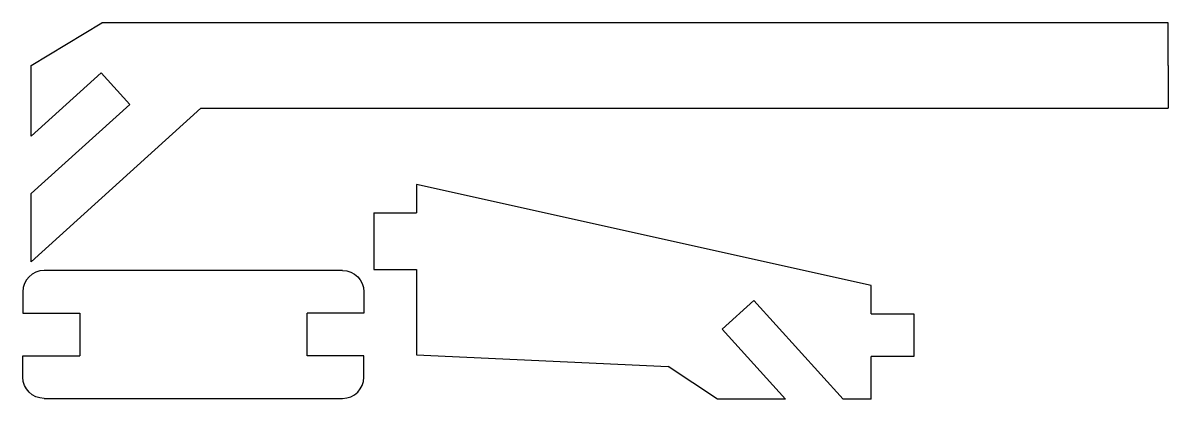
# Model space of a CAD drawing. Header units: inches. Extents: x 0.13 to 5.17, y 0.13 to 1.79.
import ezdxf

# ---------------------------------------------------------------- set-up
doc = ezdxf.new("R2010")
doc.units = ezdxf.units.IN
doc.header["$MEASUREMENT"] = 0
doc.layers.get('0').update_dxf_attribs({"color": 13, "true_color": 0xff5454})

msp = doc.modelspace()

# ---------------------------------------------------------------- linework, layer by layer
for p, q in [((0.1653, 1.5982), (0.4753, 1.7857)), ((5.1653, 1.7857), (0.4753, 1.7857)), ((5.1653, 1.5982), (5.1653, 1.7857)), ((0.1653, 1.2873), (0.1653, 1.5982)), ((0.4727, 1.5661), (0.1653, 1.2873)), ((0.5986, 1.4272), (0.4727, 1.5661)), ((5.1653, 1.5982), (5.1653, 1.4107)), ((0.5986, 1.4272), (0.1653, 1.0345)), ((0.9117, 1.4107), (0.1653, 0.7345)), ((0.9117, 1.4107), (5.1653, 1.4107)), ((3.8598, 0.6306), (1.8598, 1.0751)), ((1.8598, 1.0751), (1.8598, 0.9501)), ((0.1653, 0.7345), (0.1653, 1.0345)), ((1.6723, 0.9501), (1.8598, 0.9501)), ((1.6723, 0.9501), (1.6723, 0.7001)), ((1.5347, 0.6963), (0.2222, 0.6963)), ((1.6723, 0.7001), (1.8598, 0.7001)), ((1.8598, 0.7001), (1.8598, 0.3251)), ((3.8598, 0.5056), (3.8598, 0.6306)), ((0.1284, 0.6025), (0.1284, 0.5088)), ((1.6284, 0.6025), (1.6284, 0.5088)), ((3.2044, 0.4379), (3.3433, 0.5639)), ((3.3433, 0.5639), (3.7363, 0.1306)), ((0.1284, 0.5088), (0.3784, 0.5088)), ((0.3784, 0.5088), (0.3784, 0.3213)), ((1.3784, 0.3213), (1.3784, 0.5088)), ((1.6284, 0.5088), (1.3784, 0.5088)), ((3.8598, 0.5056), (4.0473, 0.5056)), ((4.0473, 0.5056), (4.0473, 0.3181)), ((3.2044, 0.4379), (3.4832, 0.1306)), ((0.1284, 0.3213), (0.3784, 0.3213)), ((0.1284, 0.2275), (0.1284, 0.3213)), ((1.6284, 0.3213), (1.3784, 0.3213)), ((1.6284, 0.2275), (1.6284, 0.3213)), ((1.8598, 0.3251), (2.9669, 0.2734)), ((3.8598, 0.1306), (3.8598, 0.3181)), ((4.0473, 0.3181), (3.8598, 0.3181)), ((3.1832, 0.1306), (2.9669, 0.2734)), ((0.2222, 0.1338), (1.5347, 0.1338)), ((3.4832, 0.1306), (3.1832, 0.1306)), ((3.8598, 0.1306), (3.7363, 0.1306))]:
    msp.add_line(p, q)
for centre, start, end in [((0.2222, 0.6025), 90, 180), ((1.5347, 0.2275), 270, 0)]:
    msp.add_arc(centre, 0.0938, start, end)
at = {"extrusion": (0, 0, -1)}
for centre, start, end in [((-1.5347, 0.6025), 90, 180), ((-0.2222, 0.2275), 270, 0)]:
    msp.add_arc(centre, 0.0938, start, end, dxfattribs=at)

doc.saveas('drawing.dxf')
